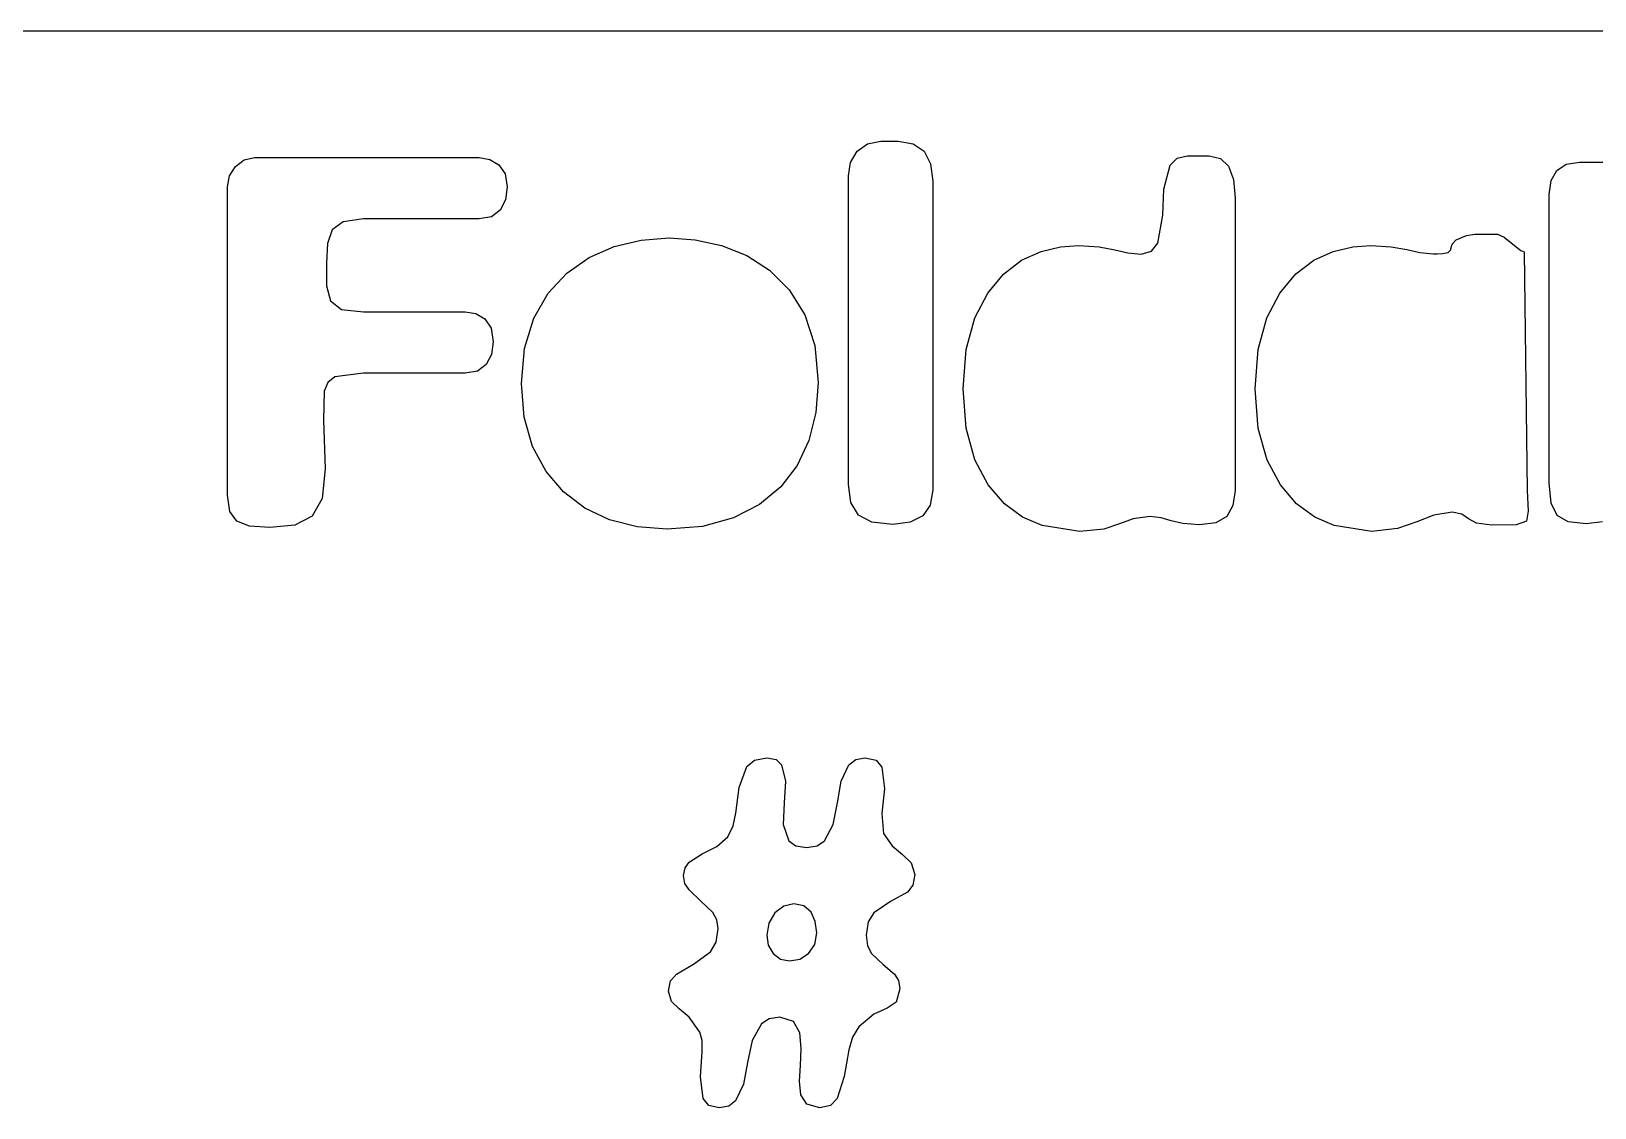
# Model space of a CAD drawing. Header units: metres. Extents: x 730 to 928, y -1580 to -1257.
# Drawn here: x 766.3 to 830, y -1301.2 to -1257.3 of the extents above; entities that cross this region are included whole.
import ezdxf

# ---------------------------------------------------------------- set-up
doc = ezdxf.new("R2010")
doc.units = ezdxf.units.M

msp = doc.modelspace()

# ---------------------------------------------------------------- linework, layer by layer
at = {"layer": 'COMPONENT1'}
for p, q in [((795.477, -1287.265, 0), (795.79, -1287.001, 0)), ((795.79, -1287.001, 0), (796.29, -1286.913, 0)), ((796.29, -1286.913, 0), (796.673, -1286.982, 0)), ((796.673, -1286.982, 0), (796.896, -1287.188, 0)), ((796.896, -1287.188, 0), (797.051, -1287.859, 0)), ((799.323, -1287.859, 0), (799.643, -1287.188, 0)), ((799.643, -1287.188, 0), (799.919, -1286.982, 0)), ((799.919, -1286.982, 0), (800.305, -1286.913, 0)), ((800.305, -1286.913, 0), (800.75, -1287.007, 0)), ((800.75, -1287.007, 0), (800.986, -1287.287, 0)), ((795.17, -1288.112, 0), (795.477, -1287.265, 0)), ((800.986, -1287.287, 0), (801.085, -1288.156, 0)), ((795.027, -1289.157, 0), (795.17, -1288.112, 0)), ((797.051, -1287.859, 0), (796.996, -1288.739, 0)), ((799.169, -1288.739, 0), (799.323, -1287.859, 0)), ((801.085, -1288.156, 0), (800.986, -1289.179, 0)), ((796.996, -1288.739, 0), (796.963, -1289.618, 0)), ((798.992, -1289.618, 0), (799.169, -1288.739, 0)), ((794.709, -1290.124, 0), (794.92, -1289.673, 0)), ((794.92, -1289.673, 0), (795.027, -1289.157, 0)), ((796.963, -1289.618, 0), (797.194, -1290.289, 0)), ((798.639, -1290.289, 0), (798.992, -1289.618, 0)), ((800.986, -1289.179, 0), (801.052, -1289.992, 0)), ((794.259, -1290.52, 0), (794.709, -1290.124, 0)), ((797.194, -1290.289, 0), (797.476, -1290.495, 0)), ((798.344, -1290.495, 0), (798.639, -1290.289, 0)), ((801.052, -1289.992, 0), (801.404, -1290.487, 0)), ((793.137, -1291.157, 0), (793.665, -1290.817, 0)), ((793.665, -1290.817, 0), (794.259, -1290.52, 0)), ((797.476, -1290.495, 0), (797.922, -1290.564, 0)), ((797.922, -1290.564, 0), (798.344, -1290.495, 0)), ((801.404, -1290.487, 0), (801.822, -1290.839, 0)), ((801.822, -1290.839, 0), (802.174, -1291.19, 0)), ((792.906, -1291.707, 0), (792.964, -1291.394, 0)), ((792.964, -1291.394, 0), (793.137, -1291.157, 0)), ((802.174, -1291.19, 0), (802.327, -1291.663, 0)), ((792.961, -1292.029, 0), (792.906, -1291.707, 0)), ((793.126, -1292.29, 0), (792.961, -1292.029, 0)), ((793.61, -1292.741, 0), (793.126, -1292.29, 0)), ((802.25, -1292.095, 0), (802.02, -1292.378, 0)), ((802.327, -1291.663, 0), (802.25, -1292.095, 0)), ((794.094, -1293.213, 0), (793.61, -1292.741, 0)), ((797.398, -1292.851, 0), (796.983, -1292.944, 0)), ((797.806, -1292.936, 0), (797.398, -1292.851, 0)), ((801.338, -1292.762, 0), (800.656, -1293.224, 0)), ((802.02, -1292.378, 0), (801.338, -1292.762, 0)), ((794.259, -1293.502, 0), (794.094, -1293.213, 0)), ((794.314, -1293.862, 0), (794.259, -1293.502, 0)), ((796.622, -1293.225, 0), (796.373, -1293.637, 0)), ((796.983, -1292.944, 0), (796.622, -1293.225, 0)), ((798.097, -1293.192, 0), (797.806, -1292.936, 0)), ((798.271, -1293.573, 0), (798.097, -1293.192, 0)), ((800.656, -1293.224, 0), (800.425, -1293.593, 0)), ((794.234, -1294.417, 0), (794.314, -1293.862, 0)), ((796.373, -1293.637, 0), (796.29, -1294.126, 0)), ((796.29, -1294.126, 0), (796.356, -1294.546, 0)), ((798.246, -1294.51, 0), (798.33, -1294.038, 0)), ((798.33, -1294.038, 0), (798.271, -1293.573, 0)), ((800.425, -1293.593, 0), (800.348, -1294.126, 0)), ((800.348, -1294.126, 0), (800.4, -1294.568, 0)), ((793.302, -1295.313, 0), (793.995, -1294.807, 0)), ((793.995, -1294.807, 0), (794.234, -1294.417, 0)), ((796.356, -1294.546, 0), (796.556, -1294.884, 0)), ((797.997, -1294.873, 0), (798.246, -1294.51, 0)), ((800.4, -1294.568, 0), (800.557, -1294.884, 0)), ((792.61, -1295.72, 0), (793.302, -1295.313, 0)), ((796.556, -1294.884, 0), (796.855, -1295.107, 0)), ((796.855, -1295.107, 0), (797.221, -1295.181, 0)), ((797.221, -1295.181, 0), (797.637, -1295.104, 0)), ((797.637, -1295.104, 0), (797.997, -1294.873, 0)), ((800.557, -1294.884, 0), (801.03, -1295.324, 0)), ((801.03, -1295.324, 0), (801.503, -1295.72, 0)), ((792.291, -1296.412, 0), (792.37, -1295.997, 0)), ((792.37, -1295.997, 0), (792.61, -1295.72, 0)), ((801.503, -1295.72, 0), (801.659, -1295.975, 0)), ((801.659, -1295.975, 0), (801.712, -1296.325, 0)), ((792.412, -1296.841, 0), (792.291, -1296.412, 0)), ((801.712, -1296.325, 0), (801.569, -1296.863, 0)), ((792.72, -1297.127, 0), (792.412, -1296.841, 0)), ((793.126, -1297.479, 0), (792.72, -1297.127, 0)), ((800.656, -1297.347, 0), (800.041, -1297.864, 0)), ((801.195, -1297.105, 0), (800.656, -1297.347, 0)), ((801.569, -1296.863, 0), (801.195, -1297.105, 0)), ((793.566, -1298.084, 0), (793.126, -1297.479, 0)), ((796.077, -1297.743, 0), (795.702, -1298.424, 0)), ((796.386, -1297.537, 0), (796.077, -1297.743, 0)), ((796.827, -1297.468, 0), (796.386, -1297.537, 0)), ((797.378, -1297.644, 0), (796.827, -1297.468, 0)), ((797.643, -1298.106, 0), (797.378, -1297.644, 0)), ((800.041, -1297.864, 0), (799.785, -1298.284, 0)), ((793.668, -1298.427, 0), (793.566, -1298.084, 0)), ((793.665, -1298.886, 0), (793.668, -1298.427, 0)), ((795.702, -1298.424, 0), (795.515, -1299.315, 0)), ((797.698, -1298.743, 0), (797.643, -1298.106, 0)), ((799.785, -1298.284, 0), (799.634, -1298.798, 0)), ((793.588, -1299.909, 0), (793.665, -1298.886, 0)), ((797.665, -1299.447, 0), (797.698, -1298.743, 0)), ((799.634, -1298.798, 0), (799.447, -1299.887, 0)), ((793.698, -1300.788, 0), (793.588, -1299.909, 0)), ((795.515, -1299.315, 0), (795.349, -1300.206, 0)), ((797.62, -1300.085, 0), (797.665, -1299.447, 0)), ((799.447, -1299.887, 0), (799.162, -1300.788, 0)), ((795.349, -1300.206, 0), (795.018, -1300.887, 0)), ((797.687, -1300.634, 0), (797.62, -1300.085, 0)), ((793.929, -1301.069, 0), (793.698, -1300.788, 0)), ((794.357, -1301.162, 0), (793.929, -1301.069, 0)), ((794.743, -1301.093, 0), (794.357, -1301.162, 0)), ((795.018, -1300.887, 0), (794.743, -1301.093, 0)), ((797.929, -1301.019, 0), (797.687, -1300.634, 0)), ((798.458, -1301.162, 0), (797.929, -1301.019, 0)), ((798.887, -1301.069, 0), (798.458, -1301.162, 0)), ((799.162, -1300.788, 0), (798.887, -1301.069, 0))]:
    msp.add_line(p, q, dxfattribs=at)
at = {"layer": 'COMPONENT2'}
for p, q in [((799.71, -1262.648, 0), (799.982, -1262.195, 0)), ((799.982, -1262.195, 0), (800.403, -1261.889, 0)), ((800.403, -1261.889, 0), (800.94, -1261.788, 0)), ((800.94, -1261.788, 0), (801.645, -1261.788, 0)), ((801.645, -1261.788, 0), (802.262, -1261.889, 0)), ((802.262, -1261.889, 0), (802.702, -1262.195, 0)), ((802.702, -1262.195, 0), (802.967, -1262.703, 0)), ((774.407, -1263.203, 0), (774.646, -1262.816, 0)), ((774.646, -1262.816, 0), (775.001, -1262.544, 0)), ((775.001, -1262.544, 0), (775.427, -1262.453, 0)), ((775.427, -1262.453, 0), (784.575, -1262.453, 0)), ((784.575, -1262.453, 0), (785.006, -1262.528, 0)), ((785.006, -1262.528, 0), (785.377, -1262.75, 0)), ((785.377, -1262.75, 0), (785.633, -1263.12, 0)), ((799.619, -1263.195, 0), (799.71, -1262.648, 0)), ((802.967, -1262.703, 0), (803.055, -1263.415, 0)), ((812.472, -1263.744, 0), (812.725, -1262.766, 0)), ((812.725, -1262.766, 0), (813.007, -1262.477, 0)), ((813.007, -1262.477, 0), (813.438, -1262.381, 0)), ((813.438, -1262.381, 0), (814.316, -1262.381, 0)), ((814.316, -1262.381, 0), (814.778, -1262.488, 0)), ((814.778, -1262.488, 0), (815.107, -1262.81, 0)), ((815.107, -1262.81, 0), (815.305, -1263.346, 0)), ((828.246, -1263.387, 0), (828.478, -1262.975, 0)), ((828.478, -1262.975, 0), (828.863, -1262.728, 0)), ((828.863, -1262.728, 0), (829.402, -1262.645, 0)), ((829.402, -1262.645, 0), (835.606, -1262.645, 0)), ((774.327, -1263.64, 0), (774.407, -1263.203, 0)), ((785.633, -1263.12, 0), (785.718, -1263.639, 0)), ((799.619, -1275.773, 0), (799.619, -1263.195, 0)), ((803.055, -1263.415, 0), (803.055, -1275.993, 0)), ((815.305, -1263.346, 0), (815.37, -1264.096, 0)), ((828.169, -1263.964, 0), (828.246, -1263.387, 0)), ((774.327, -1276.21, 0), (774.327, -1263.64, 0)), ((785.647, -1264.173, 0), (785.433, -1264.593, 0)), ((785.718, -1263.639, 0), (785.647, -1264.173, 0)), ((812.428, -1264.8, 0), (812.472, -1263.744, 0)), ((815.37, -1264.096, 0), (815.37, -1276.015, 0)), ((828.169, -1275.707, 0), (828.169, -1263.964, 0)), ((785.075, -1264.865, 0), (784.575, -1264.955, 0)), ((785.433, -1264.593, 0), (785.075, -1264.865, 0)), ((812.22, -1265.944, 0), (812.428, -1264.8, 0)), ((778.583, -1265.395, 0), (778.396, -1265.955, 0)), ((779.033, -1265.065, 0), (778.583, -1265.395, 0)), ((779.869, -1264.955, 0), (779.033, -1265.065, 0)), ((784.575, -1264.955, 0), (779.869, -1264.955, 0)), ((778.396, -1265.955, 0), (778.352, -1266.735, 0)), ((789.057, -1266.525, 0), (790.077, -1266.08, 0)), ((790.077, -1266.08, 0), (791.176, -1265.816, 0)), ((791.176, -1265.816, 0), (792.32, -1265.728, 0)), ((792.32, -1265.728, 0), (793.381, -1265.805, 0)), ((793.381, -1265.805, 0), (794.453, -1266.036, 0)), ((794.453, -1266.036, 0), (795.481, -1266.44, 0)), ((807.47, -1266.284, 0), (808.264, -1266.095, 0)), ((808.264, -1266.095, 0), (808.998, -1266.031, 0)), ((808.998, -1266.031, 0), (809.834, -1266.086, 0)), ((809.834, -1266.086, 0), (810.471, -1266.207, 0)), ((811.969, -1266.273, 0), (812.22, -1265.944, 0)), ((819.368, -1266.282, 0), (820.163, -1266.093, 0)), ((820.163, -1266.093, 0), (820.896, -1266.029, 0)), ((820.896, -1266.029, 0), (821.732, -1266.084, 0)), ((821.732, -1266.084, 0), (822.37, -1266.205, 0)), ((824.151, -1266.227, 0), (824.22, -1265.98, 0)), ((824.22, -1265.98, 0), (824.382, -1265.809, 0)), ((824.382, -1265.809, 0), (824.8, -1265.622, 0)), ((824.8, -1265.622, 0), (825.141, -1265.567, 0)), ((825.141, -1265.567, 0), (825.184, -1265.567, 0)), ((825.184, -1265.567, 0), (826.064, -1265.567, 0)), ((826.064, -1265.567, 0), (826.328, -1265.699, 0)), ((826.328, -1265.699, 0), (826.691, -1265.985, 0)), ((826.691, -1265.985, 0), (827.01, -1266.238, 0)), ((778.352, -1266.735, 0), (778.363, -1267.68, 0)), ((788.153, -1267.156, 0), (789.057, -1266.525, 0)), ((795.481, -1266.44, 0), (796.41, -1267.036, 0)), ((805.941, -1267.197, 0), (806.675, -1266.639, 0)), ((806.675, -1266.639, 0), (807.47, -1266.284, 0)), ((810.471, -1266.207, 0), (810.999, -1266.328, 0)), ((810.999, -1266.328, 0), (811.549, -1266.383, 0)), ((811.549, -1266.383, 0), (811.969, -1266.273, 0)), ((817.84, -1267.195, 0), (818.574, -1266.637, 0)), ((818.574, -1266.637, 0), (819.368, -1266.282, 0)), ((822.37, -1266.205, 0), (822.898, -1266.326, 0)), ((822.898, -1266.326, 0), (823.447, -1266.381, 0)), ((823.447, -1266.381, 0), (823.601, -1266.381, 0)), ((823.601, -1266.381, 0), (823.832, -1266.359, 0)), ((823.832, -1266.359, 0), (824.052, -1266.315, 0)), ((824.052, -1266.315, 0), (824.151, -1266.227, 0)), ((827.01, -1266.238, 0), (827.142, -1266.293, 0)), ((827.142, -1266.293, 0), (827.274, -1276.018, 0)), ((787.391, -1267.98, 0), (788.153, -1267.156, 0)), ((796.41, -1267.036, 0), (797.207, -1267.838, 0)), ((805.295, -1267.975, 0), (805.941, -1267.197, 0)), ((817.194, -1267.974, 0), (817.84, -1267.195, 0)), ((778.363, -1267.68, 0), (778.517, -1268.295, 0)), ((786.8, -1269.002, 0), (787.391, -1267.98, 0)), ((797.207, -1267.838, 0), (797.839, -1268.859, 0)), ((804.765, -1268.989, 0), (805.295, -1267.975, 0)), ((816.663, -1268.988, 0), (817.194, -1267.974, 0)), ((778.517, -1268.295, 0), (778.967, -1268.636, 0)), ((778.967, -1268.636, 0), (779.869, -1268.735, 0)), ((779.869, -1268.735, 0), (784.003, -1268.735, 0)), ((784.003, -1268.735, 0), (784.435, -1268.806, 0)), ((784.435, -1268.806, 0), (784.806, -1269.02, 0)), ((784.806, -1269.02, 0), (785.061, -1269.399, 0)), ((786.421, -1270.227, 0), (786.8, -1269.002, 0)), ((797.839, -1268.859, 0), (798.251, -1270.114, 0)), ((804.41, -1270.278, 0), (804.765, -1268.989, 0)), ((816.309, -1270.278, 0), (816.663, -1268.988, 0)), ((785.061, -1269.399, 0), (785.147, -1269.964, 0)), ((785.147, -1269.964, 0), (785.075, -1270.479, 0)), ((785.075, -1270.479, 0), (784.861, -1270.885, 0)), ((786.295, -1271.661, 0), (786.421, -1270.227, 0)), ((798.251, -1270.114, 0), (798.389, -1271.617, 0)), ((804.292, -1271.881, 0), (804.41, -1270.278, 0)), ((816.191, -1271.881, 0), (816.309, -1270.278, 0)), ((779.869, -1271.237, 0), (778.693, -1271.391, 0)), ((784.003, -1271.237, 0), (779.869, -1271.237, 0)), ((784.503, -1271.149, 0), (784.003, -1271.237, 0)), ((784.861, -1270.885, 0), (784.503, -1271.149, 0)), ((778.415, -1271.611, 0), (778.264, -1271.963, 0)), ((778.693, -1271.391, 0), (778.415, -1271.611, 0)), ((786.41, -1273.026, 0), (786.295, -1271.661, 0)), ((798.389, -1271.617, 0), (798.293, -1272.844, 0)), ((804.413, -1273.483, 0), (804.292, -1271.881, 0)), ((816.312, -1273.485, 0), (816.191, -1271.881, 0)), ((778.264, -1271.963, 0), (778.242, -1273.151, 0)), ((778.242, -1273.151, 0), (778.308, -1275.131, 0)), ((786.756, -1274.22, 0), (786.41, -1273.026, 0)), ((798.293, -1272.844, 0), (798.004, -1273.979, 0)), ((804.776, -1274.772, 0), (804.413, -1273.483, 0)), ((816.674, -1274.775, 0), (816.312, -1273.485, 0)), ((787.301, -1275.239, 0), (786.756, -1274.22, 0)), ((798.004, -1273.979, 0), (797.526, -1274.995, 0)), ((797.526, -1274.995, 0), (796.861, -1275.868, 0)), ((805.317, -1275.784, 0), (804.776, -1274.772, 0)), ((817.216, -1275.787, 0), (816.674, -1274.775, 0)), ((778.308, -1275.131, 0), (778.176, -1276.341, 0)), ((788.01, -1276.077, 0), (787.301, -1275.239, 0)), ((828.249, -1276.534, 0), (828.169, -1275.707, 0)), ((774.421, -1276.869, 0), (774.327, -1276.21, 0)), ((778.176, -1276.341, 0), (777.769, -1277.067, 0)), ((788.876, -1276.733, 0), (788.01, -1276.077, 0)), ((796.861, -1275.868, 0), (796, -1276.585, 0)), ((799.721, -1276.512, 0), (799.619, -1275.773, 0)), ((803.055, -1275.993, 0), (802.953, -1276.608, 0)), ((805.974, -1276.554, 0), (805.317, -1275.784, 0)), ((815.37, -1276.015, 0), (815.285, -1276.631, 0)), ((817.873, -1276.557, 0), (817.216, -1275.787, 0)), ((827.274, -1276.018, 0), (827.307, -1276.854, 0)), ((774.701, -1277.265, 0), (774.421, -1276.869, 0)), ((789.89, -1277.209, 0), (788.876, -1276.733, 0)), ((796, -1276.585, 0), (794.937, -1277.132, 0)), ((800.026, -1277.015, 0), (799.721, -1276.512, 0)), ((802.953, -1276.608, 0), (802.647, -1277.048, 0)), ((806.717, -1277.101, 0), (805.974, -1276.554, 0)), ((815.285, -1276.631, 0), (815.03, -1277.07, 0)), ((818.615, -1277.104, 0), (817.873, -1276.557, 0)), ((824.217, -1276.898, 0), (823.469, -1277.019, 0)), ((824.613, -1276.986, 0), (824.217, -1276.898, 0)), ((824.877, -1277.173, 0), (824.613, -1276.986, 0)), ((827.307, -1276.854, 0), (827.241, -1277.272, 0)), ((828.489, -1277.037, 0), (828.249, -1276.534, 0)), ((775.224, -1277.463, 0), (774.701, -1277.265, 0)), ((776.043, -1277.529, 0), (775.224, -1277.463, 0)), ((777.065, -1277.43, 0), (776.043, -1277.529, 0)), ((777.769, -1277.067, 0), (777.065, -1277.43, 0)), ((791.02, -1277.497, 0), (789.89, -1277.209, 0)), ((792.232, -1277.593, 0), (791.02, -1277.497, 0)), ((793.678, -1277.478, 0), (792.232, -1277.593, 0)), ((794.937, -1277.132, 0), (793.678, -1277.478, 0)), ((800.58, -1277.304, 0), (800.026, -1277.015, 0)), ((801.425, -1277.4, 0), (800.58, -1277.304, 0)), ((802.138, -1277.312, 0), (801.425, -1277.4, 0)), ((802.647, -1277.048, 0), (802.138, -1277.312, 0)), ((807.514, -1277.444, 0), (806.717, -1277.101, 0)), ((809.042, -1277.686, 0), (807.514, -1277.444, 0)), ((810.021, -1277.587, 0), (809.042, -1277.686, 0)), ((810.669, -1277.378, 0), (810.021, -1277.587, 0)), ((811.219, -1277.169, 0), (810.669, -1277.378, 0)), ((811.901, -1277.07, 0), (811.219, -1277.169, 0)), ((812.362, -1277.125, 0), (811.901, -1277.07, 0)), ((812.769, -1277.246, 0), (812.362, -1277.125, 0)), ((813.241, -1277.367, 0), (812.769, -1277.246, 0)), ((813.921, -1277.422, 0), (813.241, -1277.367, 0)), ((814.583, -1277.334, 0), (813.921, -1277.422, 0)), ((815.03, -1277.07, 0), (814.583, -1277.334, 0)), ((819.412, -1277.448, 0), (818.615, -1277.104, 0)), ((820.94, -1277.69, 0), (819.412, -1277.448, 0)), ((821.985, -1277.569, 0), (820.94, -1277.69, 0)), ((822.777, -1277.294, 0), (821.985, -1277.569, 0)), ((823.469, -1277.019, 0), (822.777, -1277.294, 0)), ((825.206, -1277.349, 0), (824.877, -1277.173, 0)), ((825.822, -1277.426, 0), (825.206, -1277.349, 0)), ((826.823, -1277.415, 0), (825.822, -1277.426, 0)), ((827.241, -1277.272, 0), (826.823, -1277.415, 0)), ((828.943, -1277.293, 0), (828.489, -1277.037, 0)), ((829.667, -1277.378, 0), (828.943, -1277.293, 0)), ((830.341, -1277.296, 0), (829.667, -1277.378, 0))]:
    msp.add_line(p, q, dxfattribs=at)
at = {"layer": 'Layer0'}
msp.add_line((902.211, -1257.308, 0), (756.211, -1257.308, 0), dxfattribs=at)

doc.saveas('drawing.dxf')
